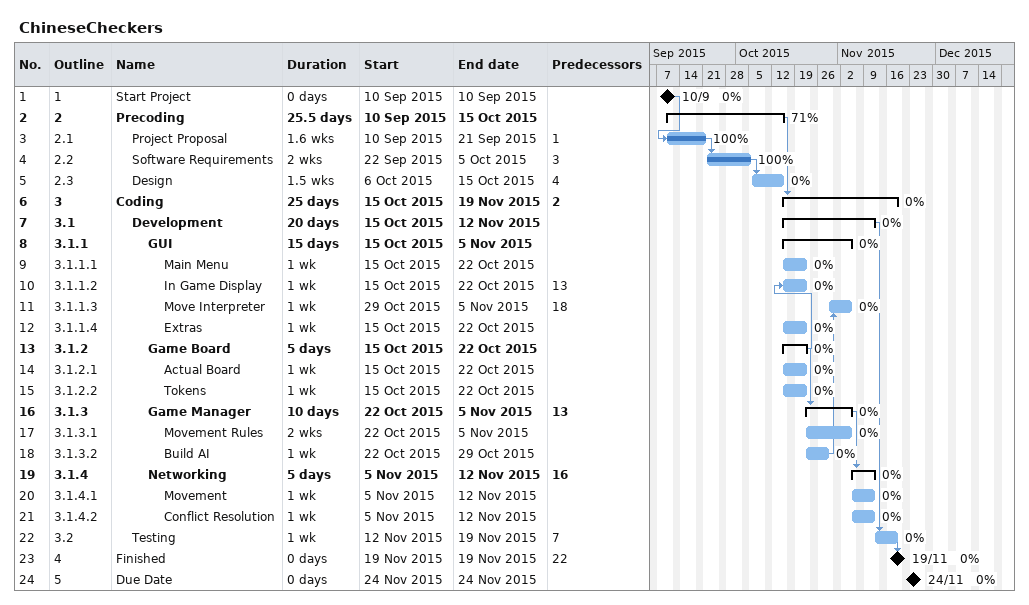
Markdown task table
ChineseCheckers

| ID | WBS | Task | Duration | Start | Finish | Predecessors | % complete |
|---|---|---|---|---|---|---|---|
| 1 | 1 | Start Project | 0d | 2015-09-10 | 2015-09-10 |  | 0 |
| 2 | 2 | **Precoding** | 25.5d | 2015-09-10 | 2015-10-15 |  | 71 |
| 3 | 2.1 | Project Proposal | 1.6w | 2015-09-10 | 2015-09-21 | 1 | 100 |
| 4 | 2.2 | Software Requirements | 2w | 2015-09-22 | 2015-10-05 | 3 | 100 |
| 5 | 2.3 | Design | 1.5w | 2015-10-06 | 2015-10-15 | 4 | 0 |
| 6 | 3 | **Coding** | 25d | 2015-10-15 | 2015-11-19 | 2 | 0 |
| 7 | 3.1 | **Development** | 20d | 2015-10-15 | 2015-11-12 |  | 0 |
| 8 | 3.1.1 | **GUI** | 15d | 2015-10-15 | 2015-11-05 |  | 0 |
| 9 | 3.1.1.1 | Main Menu | 1w | 2015-10-15 | 2015-10-22 |  | 0 |
| 10 | 3.1.1.2 | In Game Display | 1w | 2015-10-15 | 2015-10-22 | 13 | 0 |
| 11 | 3.1.1.3 | Move Interpreter | 1w | 2015-10-29 | 2015-11-05 | 18 | 0 |
| 12 | 3.1.1.4 | Extras | 1w | 2015-10-15 | 2015-10-22 |  | 0 |
| 13 | 3.1.2 | **Game Board** | 5d | 2015-10-15 | 2015-10-22 |  | 0 |
| 14 | 3.1.2.1 | Actual Board | 1w | 2015-10-15 | 2015-10-22 |  | 0 |
| 15 | 3.1.2.2 | Tokens | 1w | 2015-10-15 | 2015-10-22 |  | 0 |
| 16 | 3.1.3 | **Game Manager** | 10d | 2015-10-22 | 2015-11-05 | 13 | 0 |
| 17 | 3.1.3.1 | Movement Rules | 2w | 2015-10-22 | 2015-11-05 |  | 0 |
| 18 | 3.1.3.2 | Build AI | 1w | 2015-10-22 | 2015-10-29 |  | 0 |
| 19 | 3.1.4 | **Networking** | 5d | 2015-11-05 | 2015-11-12 | 16 | 0 |
| 20 | 3.1.4.1 | Movement | 1w | 2015-11-05 | 2015-11-12 |  | 0 |
| 21 | 3.1.4.2 | Conflict Resolution | 1w | 2015-11-05 | 2015-11-12 |  | 0 |
| 22 | 3.2 | Testing | 1w | 2015-11-12 | 2015-11-19 | 7 | 0 |
| 23 | 4 | Finished | 0d | 2015-11-19 | 2015-11-19 | 22 | 0 |
| 24 | 5 | Due Date | 0d | 2015-11-24 | 2015-11-24 |  | 0 |
